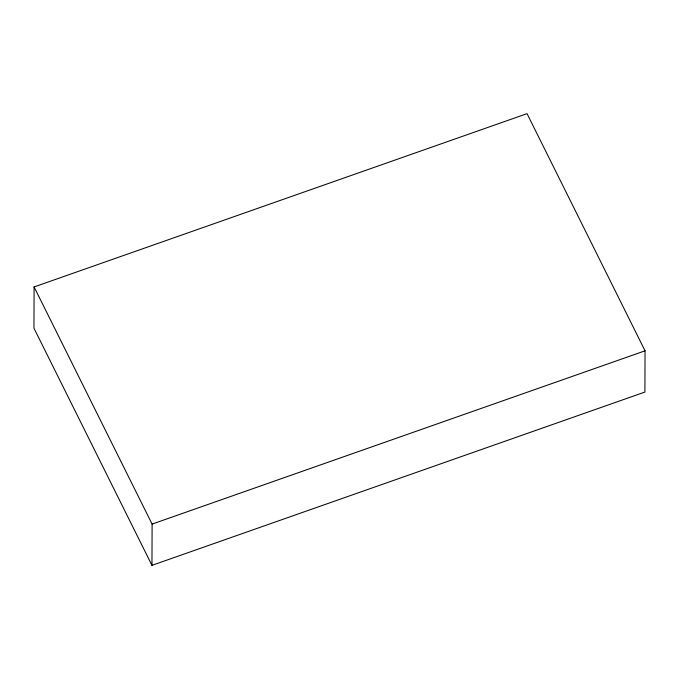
<?xml version="1.0" encoding="UTF-8"?>
<svg xmlns="http://www.w3.org/2000/svg" width="679" height="679" viewBox="0 0 679 679"><rect width="100%" height="100%" fill="white"/><g stroke="black" fill="none" stroke-linecap="round" stroke-linejoin="round"><path stroke-width="1.02" d="M34.094 286.945L33.95 328.186L151.96 565.352L644.906 392.055L645.05 350.814L527.04 113.648L34.094 286.945L152.104 524.103L151.96 565.352M152.104 524.103L645.05 350.814"/></g></svg>
